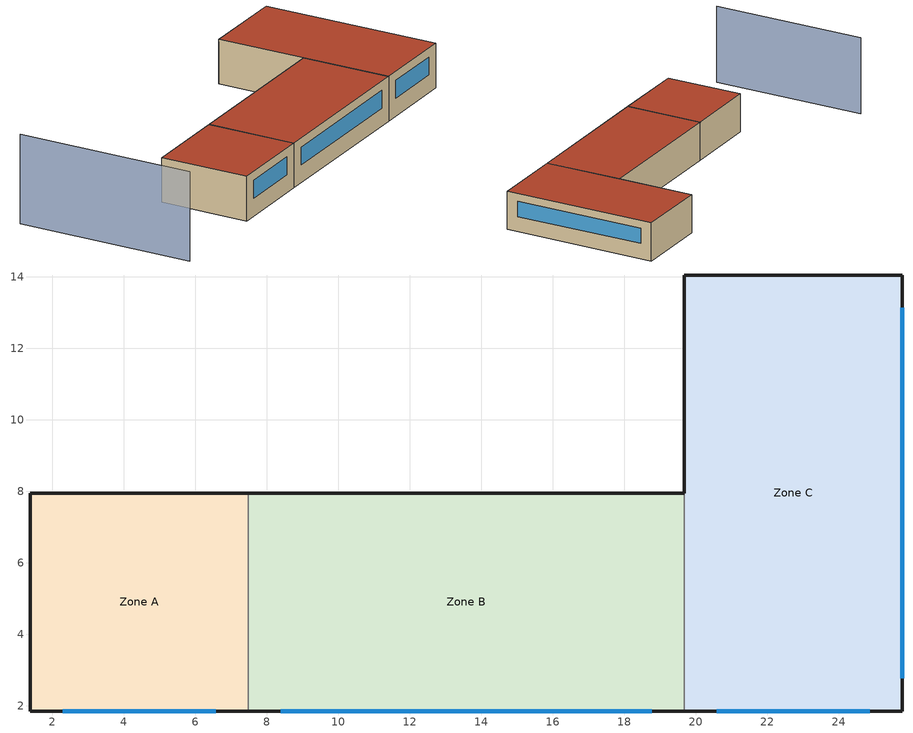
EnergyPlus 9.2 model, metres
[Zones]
Zone A
 floor ground (Heavy Floor): 7.48,7.95 7.48,1.85 1.39,1.85 1.39,7.95 z0
 wall outside (Light Exterior Wall): 7.48,7.95 1.39,7.95 1.39,1.85 7.48,1.85 z0:3.05
 wall to Zone B (Light Partitions): 7.48,1.85 7.48,7.95 z0:3.05
 window (Double Pane Window): 2.3,1.85 6.57,1.85 z1.22:2.44
 roof outside (Light Roof/Ceiling): 1.39,7.95 1.39,1.85 7.48,1.85 7.48,7.95 z3.05
Zone B
 floor ground (Heavy Floor): 19.67,7.95 19.67,1.85 7.48,1.85 7.48,7.95 z0
 wall outside (Light Exterior Wall): 7.48,1.85 19.67,1.85 / 19.67,7.95 7.48,7.95 z0:3.05
 wall to Zone C (Light Partitions): 19.67,1.85 19.67,7.95 z0:3.05
 window (Double Pane Window): 8.4,1.85 18.76,1.85 z1.22:2.44
 roof outside (Light Roof/Ceiling): 7.48,7.95 7.48,1.85 19.67,1.85 19.67,7.95 z3.05
Zone C
 floor ground (Heavy Floor): 25.77,14.05 25.77,1.85 19.67,1.85 19.67,14.05 z0
 wall outside (Light Exterior Wall): 19.67,1.85 25.77,1.85 25.77,14.05 19.67,14.05 19.67,7.95 z0:3.05
 window (Double Pane Window): 20.59,1.85 24.85,1.85 / 25.77,2.77 25.77,13.13 z1.22:2.44
 roof outside (Light Roof/Ceiling): 19.67,14.05 19.67,1.85 25.77,1.85 25.77,14.05 z3.05
shading: -5.93,1.85 -5.93,14.05 z0:6.1
[Building]
Exercise 7: North Axis {deg}=0; Terrain=Suburbs; Loads Convergence Tolerance Value=0.04; Temperature Convergence Tolerance Value {deltaC}=0.4; Solar Distribution=FullInteriorAndExterior; Maximum Number of Warmup Days=25; Minimum Number of Warmup Days=6
[SizingPeriod:DesignDay] Day of Month=21; Dry-Bulb Temperature Range Modifier Type=DefaultMultipliers; Barometric Pressure {Pa}=98934; Rain Indicator=No; Snow Indicator=No; Daylight Saving Time Indicator=No
Name | Month | Day Type | Maximum Dry-Bulb Temperature {C} | Daily Dry-Bulb Temperature Range {deltaC} | Humidity Condition Type | Wetbulb or DewPoint at Maximum Dry-Bulb {C} | Wind Speed {m/s} | Wind Direction {deg} | Solar Model Indicator | Sky Clearness | ASHRAE Clear Sky Optical Depth for Beam Irradiance (taub) | ASHRAE Clear Sky Optical Depth for Diffuse Irradiance (taud)
Chicago Ohare Intl Ap Ann Htg 99% Condns DB | 1 | WinterDesignDay | -16.6 | 0 | Wetbulb | -16.6 | 4.9 | 270 | ASHRAEClearSky | 0
Chicago Ohare Intl Ap Ann Clg 1% Condns DB=>MWB | 7 | SummerDesignDay | 31.6 | 10.5 | Wetbulb | 23 | 5.2 | 230 | ASHRAETau |  | 0.455 | 2.05
Chicago Ohare Intl Ap Ann Clg 1% Condns DP=>MDB | 7 | SummerDesignDay | 27.7 | 10.5 | Dewpoint | 22.9 | 5.2 | 230 | ASHRAETau |  | 0.455 | 2.05
[Site:Location]
Chicago IL: Latitude {deg}=41.98; Longitude {deg}=-87.92; Time Zone {hr}=-6; Elevation {m}=201
[Site:GroundTemperature:BuildingSurface]
19.527, 19.502, 19.536, 19.598, 20.002, 21.64, 22.225, 22.375, 21.449, 20.121, 19.802, 19.633
[Construction]
Light Exterior Wall: F08 Metal surface, I02 50mm insulation board, F04 Wall air space resistance, G01a 19mm gypsum board
Light Roof/Ceiling: M11 100mm lightweight concrete, F05 Ceiling air space resistance, F16 Acoustic tile
Light Partitions: G01a 19mm gypsum board, F04 Wall air space resistance, G01a 19mm gypsum board
Heavy Floor: M15 200mm heavyweight concrete
Double Pane Window: CLEAR 3MM, AIR 6MM, CLEAR 3MM
[Material]
Name | Roughness | Thickness {m} | Conductivity {W/m-K} | Density {kg/m3} | Specific Heat {J/kg-K}
F08 Metal surface | Smooth | 0.0008 | 45.28 | 7824 | 500
I02 50mm insulation board | MediumRough | 0.0508 | 0.03 | 43 | 1210
G01a 19mm gypsum board | MediumSmooth | 0.019 | 0.16 | 800 | 1090
M11 100mm lightweight concrete | MediumRough | 0.1016 | 0.53 | 1280 | 840
F16 Acoustic tile | MediumSmooth | 0.0191 | 0.06 | 368 | 590
M15 200mm heavyweight concrete | MediumRough | 0.2032 | 1.95 | 2240 | 900
[Material:AirGap]
Name | Thermal Resistance {m2-K/W}
F04 Wall air space resistance | 0.15
F05 Ceiling air space resistance | 0.18
[WindowMaterial:Glazing]
CLEAR 3MM: Optical Data Type=SpectralAverage; Thickness {m}=0.003; Solar Transmittance at Normal Incidence=0.837; Front Side Solar Reflectance at Normal Incidence=0.075; Back Side Solar Reflectance at Normal Incidence=0.075; Visible Transmittance at Normal Incidence=0.898; Front Side Visible Reflectance at Normal Incidence=0.081; Back Side Visible Reflectance at Normal Incidence=0.081; Infrared Transmittance at Normal Incidence=0; Front Side Infrared Hemispherical Emissivity=0.84; Back Side Infrared Hemispherical Emissivity=0.84; Conductivity {W/m-K}=0.9
[WindowMaterial:Gas]
AIR 6MM: Gas Type=Air; Thickness {m}=0.0063
[Zone] Multiplier=1
Zone A; Zone B; Zone C
[ElectricEquipment] Schedule=Equipment Schedule; Design Level Calculation Method=Watts/Area; Watts per Zone Floor Area {W/m2}=7.53547; Fraction Latent=0; Fraction Radiant=0.5; Fraction Lost=0
Name | Zone or ZoneList
Zone A Elec Equipment | Zone A
Zone B Elec Equipment | Zone B
Zone C Elec Equipment | Zone C
[Lights] Schedule=Lighting Schedule; Design Level Calculation Method=Watts/Area; Watts per Zone Floor Area {W/m2}=10.765; Fraction Radiant=0.7; Fraction Visible=0.2; Fraction Replaceable=1; Return Air Fraction Calculated from Plenum Temperature=No
Name | Zone or ZoneList
Zone A Lights | Zone A
Zone B Lights | Zone B
Zone C Lights | Zone C
[People] Number of People Schedule=Occupancy Schedule; Number of People Calculation Method=People; Fraction Radiant=0.3; Sensible Heat Fraction=autocalculate; Activity Level Schedule=Activity Schedule; Enable ASHRAE 55 Comfort Warnings=No; Mean Radiant Temperature Calculation Type=ZoneAveraged
Name | Zone or ZoneList | Number of People
Zone A People | Zone A | 2
Zone B People | Zone B | 4
Zone C People | Zone C | 4
[ZoneInfiltration:DesignFlowRate] Schedule=Always On; Design Flow Rate Calculation Method=AirChanges/Hour; Air Changes per Hour {1/hr}=0.3; Constant Term Coefficient=1
Name | Zone or ZoneList
Zone A Infiltration | Zone A
Zone B Infiltration | Zone B
Zone C Infiltration | Zone C
[ZoneControl:Thermostat]
Zone A Thermostat: Zone or ZoneList=Zone A; Control Type Schedule=Zone Control Type Schedule; Control 1=Zone A SETPOINTS
[ThermostatSetpoint:DualSetpoint]
Zone A SETPOINTS: Heating Setpoint Temperature Schedule=ZONE Heating Setpoints; Cooling Setpoint Temperature Schedule=ZONE Cooling Setpoints
[Zone equipment]
Zone A: Zone A Ideal Loads
[ZoneHVAC:IdealLoadsAirSystem]
Zone A Ideal Loads: Maximum Heating Supply Air Temperature {C}=50; Minimum Cooling Supply Air Temperature {C}=13; Maximum Heating Supply Air Humidity Ratio {kgWater/kgDryAir}=0.015; Minimum Cooling Supply Air Humidity Ratio {kgWater/kgDryAir}=0.009; Heating Limit=NoLimit; Maximum Heating Air Flow Rate {m3/s}=autosize; Cooling Limit=NoLimit; Maximum Cooling Air Flow Rate {m3/s}=autosize; Dehumidification Control Type=ConstantSupplyHumidityRatio; Humidification Control Type=ConstantSupplyHumidityRatio
[Sizing:Zone]
Zone A: Zone Cooling Design Supply Air Temperature Input Method=SupplyAirTemperature; Zone Cooling Design Supply Air Temperature {C}=13; Zone Heating Design Supply Air Temperature Input Method=SupplyAirTemperature; Zone Heating Design Supply Air Temperature {C}=50; Zone Cooling Design Supply Air Humidity Ratio {kgWater/kgDryAir}=0.01; Zone Heating Design Supply Air Humidity Ratio {kgWater/kgDryAir}=0.015; Design Specification Outdoor Air Object=Zone A Outdoor Air; Cooling Design Air Flow Method=DesignDay; Cooling Minimum Air Flow per Zone Floor Area {m3/s-m2}=0.000762; Cooling Minimum Air Flow Fraction=0; Heating Design Air Flow Method=DesignDay; Heating Maximum Air Flow per Zone Floor Area {m3/s-m2}=0.002032; Heating Maximum Air Flow {m3/s}=0.141576; Heating Maximum Air Flow Fraction=0.3; Account for Dedicated Outdoor Air System=No; Dedicated Outdoor Air System Control Strategy=NeutralSupplyAir; Dedicated Outdoor Air Low Setpoint Temperature for Design {C}=autosize; Dedicated Outdoor Air High Setpoint Temperature for Design {C}=autosize
[DesignSpecification:OutdoorAir]
Zone A Outdoor Air: Outdoor Air Method=Flow/Person; Outdoor Air Flow per Person {m3/s-person}=0.00944
[Schedule:Constant]
Always On: Hourly Value=1
[Schedule:Compact]
Equipment Schedule: Through: 12/31, For: Weekdays, Until: 08:00, 0.4, Until: 12:00, 0.9, Until: 13:00, 0.8, Until: 17:00, 0.9, Until: 18:00, 0.5, Until: 24:00, 0.4, For: SummerDesignDay, Until: 24:00, 1, For: Saturday, Until: 06:00, 0.3, Until: 08:00, 0.4, Until: 12:00, 0.5, Until: 17:00, 0.35, Until: 24:00, 0.3, For: WinterDesignDay, Until: 24:00, 0, For: Sunday Holidays AllOtherDays, Until: 24:00, 0.3
Occupancy Schedule: Through: 12/31, For: Weekdays, Until: 06:00, 0, Until: 07:00, 0.1, Until: 08:00, 0.2, Until: 12:00, 0.95, Until: 13:00, 0.5, Until: 17:00, 0.95, Until: 18:00, 0.3, Until: 20:00, 0.1, Until: 24:00, 0.05, For: SummerDesignDay, Until: 06:00, 0, Until: 22:00, 1, Until: 24:00, 0.05, For: Saturday, Until: 06:00, 0, Until: 08:00, 0.1, Until: 12:00, 0.3, Until: 17:00, 0.1, Until: 19:00, 0, Until: 24:00, 0, For: WinterDesignDay, Until: 24:00, 0, For: Sunday Holidays AllOtherDays, Until: 06:00, 0, Until: 18:00, 0, Until: 24:00, 0
Lighting Schedule: Through: 12/31, For: Weekdays, Until: 05:00, 0.05, Until: 07:00, 0.1, Until: 08:00, 0.3, Until: 17:00, 0.9, Until: 18:00, 0.5, Until: 20:00, 0.3, Until: 22:00, 0.2, Until: 23:00, 0.1, Until: 24:00, 0.05, For: SummerDesignDay, Until: 24:00, 1, For: Saturday, Until: 06:00, 0.05, Until: 08:00, 0.1, Until: 12:00, 0.3, Until: 17:00, 0.15, Until: 24:00, 0.05, For: WinterDesignDay, Until: 24:00, 0, For: Sunday Holidays AllOtherDays, Until: 24:00, 0.05
Activity Schedule: Through: 12/31, For: AllDays, Until: 24:00, 120
ZONE CONTROL TYPE SCHEDULE: Through: 12/31, For: AllDays, Until: 24:00, 4
ZONE HEATING SETPOINTS: Through: 12/31, For: Weekdays WinterDesignDay, Until: 7:00, 15.6, Until: 17:00, 19.4, Until: 24:00, 15.6, For: AllOtherDays, Until: 24:00, 15.6
ZONE COOLING SETPOINTS: Through: 12/31, For: Weekdays SummerDesignDay, Until: 7:00, 100, Until: 17:00, 26.1, Until: 24:00, 100, For: AllOtherDays, Until: 24:00, 100
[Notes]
EnergyPlus for Practitioners
Exercise 7 - HVAC Systems 1
